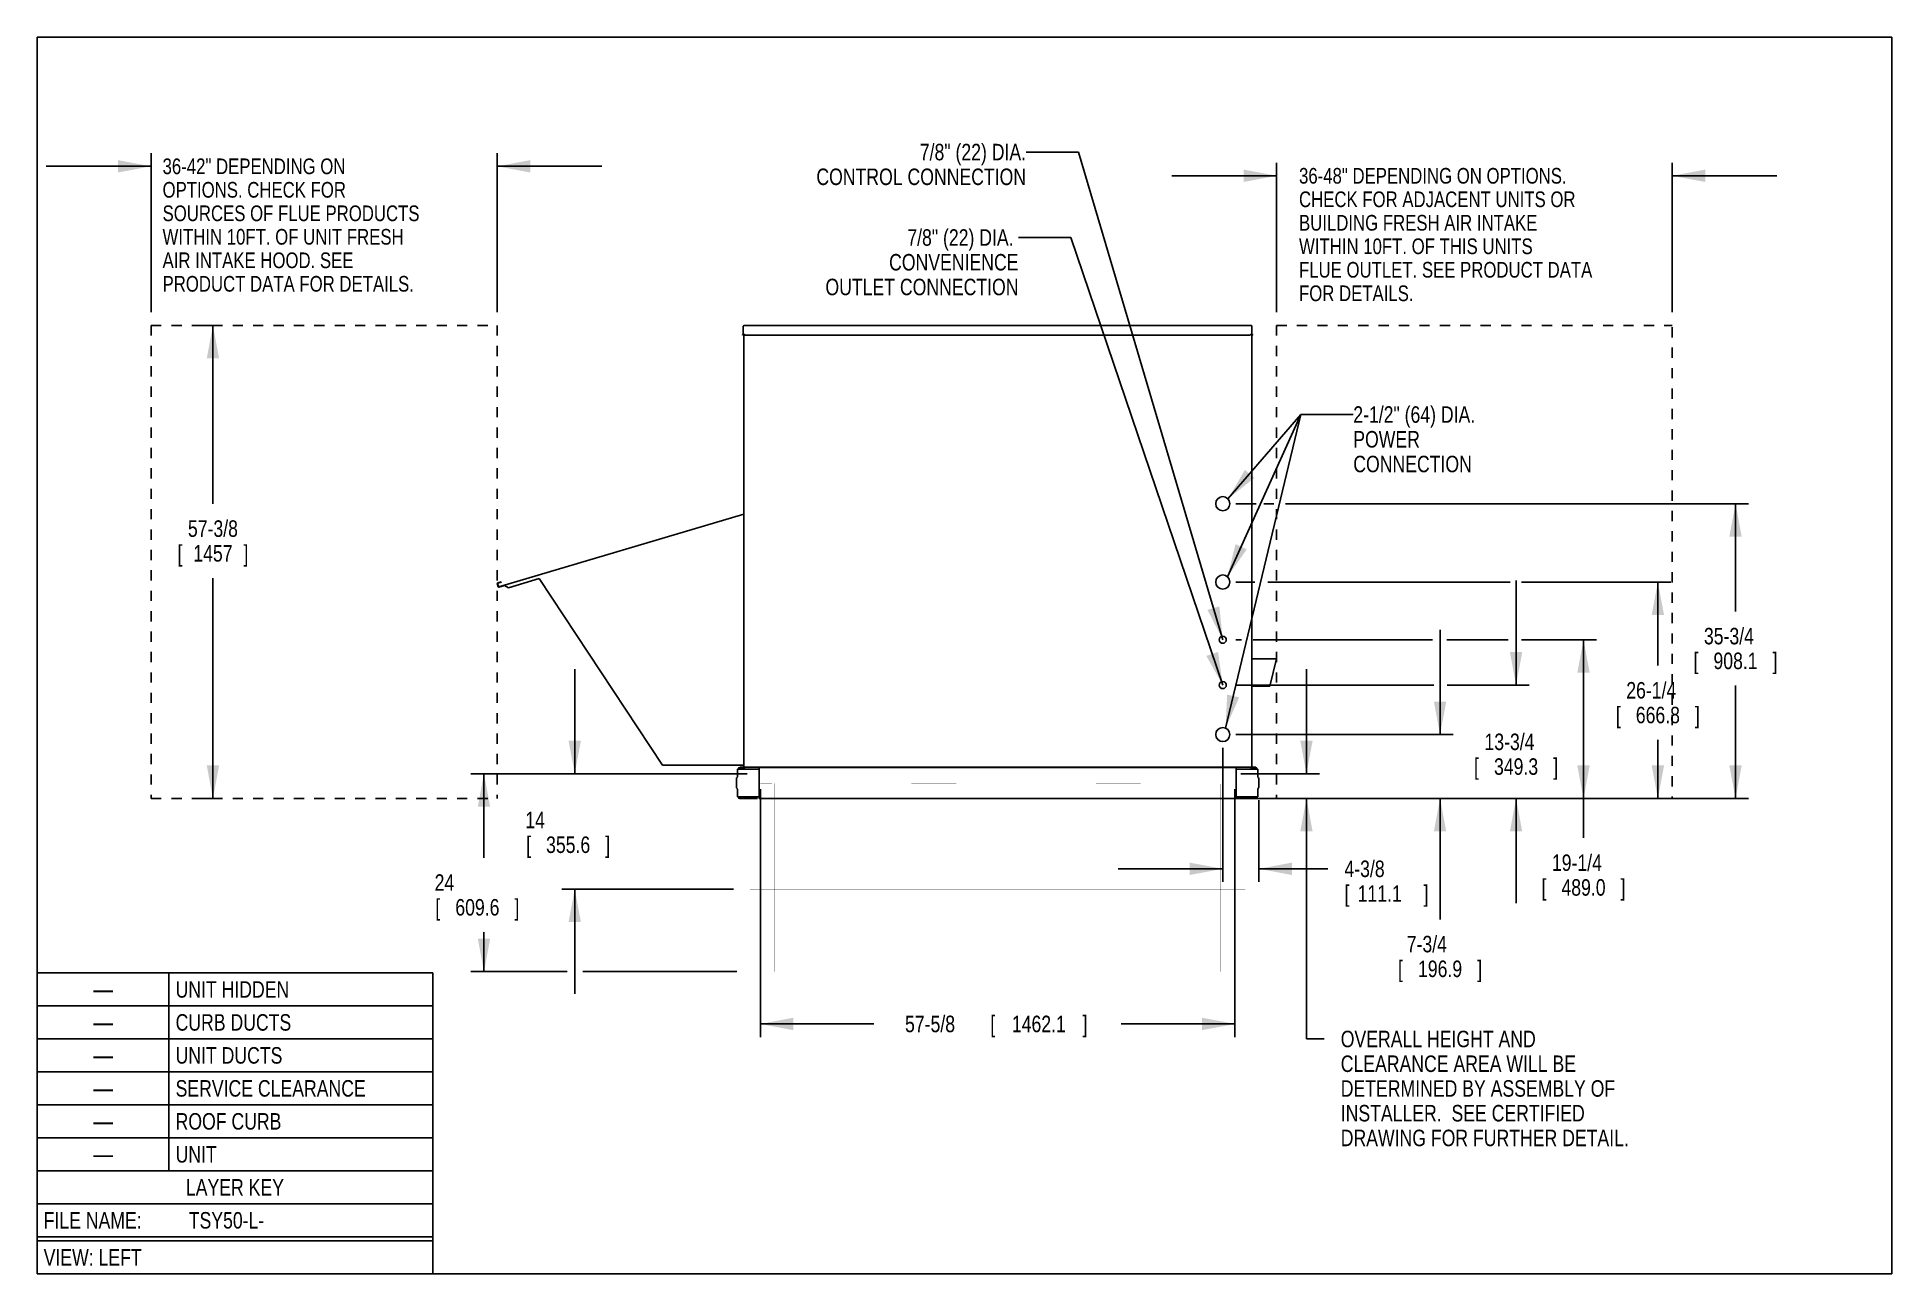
# Model space of a CAD drawing. Extents: x 0 to 225, y 0 to 150.
import ezdxf
from ezdxf.enums import TextEntityAlignment as Align

# ---------------------------------------------------------------- set-up
doc = ezdxf.new("R2010")
doc.units = 0
doc.header["$LTSCALE"] = 12.375
for name, pattern in [('DASHED', [0.2, 0.1, -0.1]), ('DOT', [0.2, 0.1, -0.1]), ('HIDDEN', [0.2, 0.1, -0.1])]:
    doc.linetypes.add(name, pattern=pattern)
doc.layers.get('0').update_dxf_attribs({"linetype": 'CONTINUOUS'})
for name, color, linetype in [('CURB-14', 6, 'CONTINUOUS'), ('CURB-14-DIM', 6, 'CONTINUOUS'), ('CURB-24', 6, 'CONTINUOUS'), ('CURB-24-DIM', 6, 'CONTINUOUS'), ('HOOD', 7, 'CONTINUOUS'), ('NOTES', 1, 'CONTINUOUS'), ('SERVCLEAR', 1, 'CONTINUOUS'), ('SERVCLRDIM', 1, 'CONTINUOUS'), ('UNIT-DIM', 7, 'CONTINUOUS'), ('UNIT-SOL', 7, 'CONTINUOUS')]:
    doc.layers.add(name, color=color, linetype=linetype)
doc.styles.get("Standard").update_dxf_attribs({"font": 'txt', "width": 0.8})
doc.styles.add('TEXTSTYLE_2', font='txt', dxfattribs={"width": 8})
doc.dimstyles.get("Standard").update_dxf_attribs({"dimtxt": 0.18, "dimasz": 0.18, "dimexe": 0.18, "dimexo": 0.0625, "dimgap": 0.09, "dimtad": 0, "dimtih": 1, "dimtoh": 1, "dimzin": 0, "dimcen": 0.09, "dimazin": 3, "dimtfac": 1, "dimtofl": 0, "dimtmove": 0, "dimatfit": 3})

# ---------------------------------------------------------------- blocks, each defined once
blk = doc.blocks.new('_FILLED')
at = {"color": 0, "linetype": 'ByBlock'}
blk.add_solid([(0, 0), (-1, 0.1875), (-1, -0.1875)], dxfattribs=at)
blk = doc.blocks.new('*D1')
at = {"layer": 'UNIT-DIM', "color": 7, "linetype": 'CONTINUOUS'}
for p, q in [((143.83, 63.82), (143.83, 47.54)), ((148.21, 57.45), (148.21, 47.54)), ((143.83, 49.13), (131.13, 49.13)), ((148.21, 49.13), (156.59, 49.13))]:
    blk.add_line(p, q, dxfattribs=at)
at = {"layer": 'UNIT-DIM', "color": 7, "linetype": 'CONTINUOUS', "xscale": 4, "yscale": 4, "zscale": 4}
blk.add_blockref('_FILLED', (143.83, 49.13), dxfattribs=at)
at = {"layer": 'UNIT-DIM', "color": 7, "linetype": 'CONTINUOUS', "xscale": 4, "yscale": 4, "zscale": 4, "rotation": 180}
blk.add_blockref('_FILLED', (148.21, 49.13), dxfattribs=at)
at = {"layer": 'UNIT-DIM', "color": 7, "linetype": 'CONTINUOUS', "width": 0.8}
for s, p in [('4-3/8', (158.59, 48.13)), ('[', (158.59, 45.13)), ('111.1', (160.19, 45.13)), (']', (168.19, 45.13))]:
    blk.add_text(s, height=2, dxfattribs=at).set_placement(p)
blk = doc.blocks.new('*D2')
at = {"layer": 'SERVCLRDIM', "color": 1, "linetype": 'CONTINUOUS'}
for p, q in [((13.82, 133.38), (13.82, 135.92)), ((55.82, 133.38), (55.82, 135.92)), ((13.82, 134.33), (1.12, 134.33)), ((13.82, 116.62), (13.82, 133.38)), ((55.82, 134.33), (68.52, 134.33)), ((55.82, 116.62), (55.82, 133.38))]:
    blk.add_line(p, q, dxfattribs=at)
at = {"layer": 'SERVCLRDIM', "color": 1, "linetype": 'CONTINUOUS', "xscale": 4, "yscale": 4, "zscale": 4}
blk.add_blockref('_FILLED', (13.82, 134.33), dxfattribs=at)
at = {"layer": 'SERVCLRDIM', "color": 1, "linetype": 'CONTINUOUS', "xscale": 4, "yscale": 4, "zscale": 4, "rotation": 180}
blk.add_blockref('_FILLED', (55.82, 134.33), dxfattribs=at)
at = {"layer": 'SERVCLRDIM', "color": 1, "linetype": 'CONTINUOUS', "width": 0.8}
for s, p in [('36-42" DEPENDING ON', (15.22, 133.38)), ('OPTIONS. CHECK FOR', (15.22, 130.53)), ('SOURCES OF FLUE PRODUCTS', (15.22, 127.68)), ('WITHIN 10FT. OF UNIT FRESH', (15.22, 124.83)), ('AIR INTAKE HOOD. SEE', (15.22, 121.98)), ('PRODUCT DATA FOR DETAILS.', (15.22, 119.13))]:
    blk.add_text(s, height=1.9, dxfattribs=at).set_placement(p)
blk = doc.blocks.new('*D3')
at = {"layer": 'SERVCLRDIM', "color": 1, "linetype": 'CONTINUOUS'}
for p, q in [((150.36, 133.18), (137.66, 133.18)), ((150.36, 132.23), (150.36, 134.77)), ((198.36, 132.23), (198.36, 134.77)), ((198.36, 133.18), (211.06, 133.18)), ((150.36, 116.62), (150.36, 132.23)), ((198.36, 116.62), (198.36, 132.23))]:
    blk.add_line(p, q, dxfattribs=at)
at = {"layer": 'SERVCLRDIM', "color": 1, "linetype": 'CONTINUOUS', "xscale": 4, "yscale": 4, "zscale": 4}
blk.add_blockref('_FILLED', (150.36, 133.18), dxfattribs=at)
at = {"layer": 'SERVCLRDIM', "color": 1, "linetype": 'CONTINUOUS', "xscale": 4, "yscale": 4, "zscale": 4, "rotation": 180}
blk.add_blockref('_FILLED', (198.36, 133.18), dxfattribs=at)
at = {"layer": 'SERVCLRDIM', "color": 1, "linetype": 'CONTINUOUS', "width": 0.8}
for s, p in [('36-48" DEPENDING ON OPTIONS.', (153.08, 132.23)), ('CHECK FOR ADJACENT UNITS OR', (153.08, 129.38)), ('BUILDING FRESH AIR INTAKE', (153.08, 126.53)), ('WITHIN 10FT. OF THIS UNITS', (153.08, 123.68)), ('FLUE OUTLET. SEE PRODUCT DATA', (153.08, 120.83)), ('FOR DETAILS.', (153.08, 117.98))]:
    blk.add_text(s, height=1.9, dxfattribs=at).set_placement(p)
blk = doc.blocks.new('*D4')
at = {"layer": 'CURB-14-DIM', "color": 6, "linetype": 'CONTINUOUS'}
for p, q in [((145.3, 58.8), (145.3, 28.73)), ((87.74, 31.9), (87.74, 29.1)), ((87.74, 30.32), (101.52, 30.32)), ((145.3, 30.32), (131.52, 30.32))]:
    blk.add_line(p, q, dxfattribs=at)
at = {"layer": 'CURB-14-DIM', "color": 6, "linetype": 'CONTINUOUS', "xscale": 4, "yscale": 4, "zscale": 4, "rotation": 180}
blk.add_blockref('_FILLED', (87.74, 30.32), dxfattribs=at)
at = {"layer": 'CURB-14-DIM', "color": 6, "linetype": 'CONTINUOUS', "xscale": 4, "yscale": 4, "zscale": 4}
blk.add_blockref('_FILLED', (145.3, 30.32), dxfattribs=at)
at = {"layer": 'CURB-14-DIM', "color": 6, "linetype": 'CONTINUOUS', "width": 0.8}
for s, p in [('57-5/8', (108.32, 29.32)), ('[', (115.92, 29.32)), ('1462.1', (121.52, 29.32)), (']', (127.12, 29.32))]:
    blk.add_text(s, height=2, dxfattribs=at).set_placement(p, align=Align.CENTER)
blk = doc.blocks.new('*D5')
at = {"layer": 'CURB-24-DIM', "color": 6, "linetype": 'CONTINUOUS'}
for p, q in [((86.15, 60.66), (52.62, 60.66)), ((54.21, 60.66), (54.21, 50.46)), ((54.21, 36.66), (54.21, 41.46)), ((64.29, 36.66), (52.62, 36.66)), ((84.9, 36.66), (66.22, 36.66))]:
    blk.add_line(p, q, dxfattribs=at)
at = {"layer": 'CURB-24-DIM', "color": 6, "linetype": 'CONTINUOUS', "xscale": 4, "yscale": 4, "zscale": 4}
for p, rotation in [((54.21, 60.66), 90), ((54.21, 36.66), 270)]:
    blk.add_blockref('_FILLED', p, dxfattribs=dict(at, rotation=rotation))
at = {"layer": 'CURB-24-DIM', "color": 6, "linetype": 'CONTINUOUS', "width": 0.8}
for s, p in [('24', (49.41, 46.46)), ('[', (48.61, 43.46)), ('609.6', (53.41, 43.46)), (']', (58.21, 43.46))]:
    blk.add_text(s, height=2, dxfattribs=at).set_placement(p, align=Align.CENTER)
blk = doc.blocks.new('*D6')
at = {"layer": 'CURB-24-DIM', "color": 6, "linetype": 'CONTINUOUS'}
for p, q in [((87.74, 58.8), (87.74, 28.72)), ((145.3, 58.8), (145.3, 28.72)), ((87.74, 30.31), (101.52, 30.31)), ((145.3, 30.31), (131.52, 30.31))]:
    blk.add_line(p, q, dxfattribs=at)
at = {"layer": 'CURB-24-DIM', "color": 6, "linetype": 'CONTINUOUS', "xscale": 4, "yscale": 4, "zscale": 4, "rotation": 180}
blk.add_blockref('_FILLED', (87.74, 30.31), dxfattribs=at)
at = {"layer": 'CURB-24-DIM', "color": 6, "linetype": 'CONTINUOUS', "xscale": 4, "yscale": 4, "zscale": 4}
blk.add_blockref('_FILLED', (145.3, 30.31), dxfattribs=at)
at = {"layer": 'CURB-24-DIM', "color": 6, "linetype": 'CONTINUOUS', "width": 0.8}
for s, p in [('57-5/8', (108.32, 29.31)), ('[', (115.92, 29.31)), ('1462.1', (121.52, 29.31)), (']', (127.12, 29.31))]:
    blk.add_text(s, height=2, dxfattribs=at).set_placement(p, align=Align.CENTER)
blk = doc.blocks.new('*D7')
at = {"layer": 'CURB-14-DIM', "color": 6, "linetype": 'CONTINUOUS'}
for p, q in [((65.22, 60.66), (65.22, 73.36)), ((86.15, 60.66), (63.64, 60.66)), ((84.49, 46.66), (63.64, 46.66)), ((65.22, 46.66), (65.22, 33.96))]:
    blk.add_line(p, q, dxfattribs=at)
at = {"layer": 'CURB-14-DIM', "color": 6, "linetype": 'CONTINUOUS', "xscale": 4, "yscale": 4, "zscale": 4}
for p, rotation in [((65.22, 60.66), 270), ((65.22, 46.66), 90)]:
    blk.add_blockref('_FILLED', p, dxfattribs=dict(at, rotation=rotation))
at = {"layer": 'CURB-14-DIM', "color": 6, "linetype": 'CONTINUOUS', "width": 0.8}
for s, p in [('14', (60.42, 54.05)), ('[', (59.62, 51.05)), ('355.6', (64.42, 51.05)), (']', (69.22, 51.05))]:
    blk.add_text(s, height=2, dxfattribs=at).set_placement(p, align=Align.CENTER)
blk = doc.blocks.new('*D8')
at = {"layer": 'UNIT-DIM', "color": 1, "linetype": 'CONTINUOUS'}
for p, q in [((153.98, 60.66), (153.98, 73.36)), ((146.01, 60.66), (155.57, 60.66)), ((147.05, 57.66), (155.57, 57.66)), ((153.98, 57.66), (153.98, 28.49)), ((153.98, 28.49), (156.14, 28.49))]:
    blk.add_line(p, q, dxfattribs=at)
at = {"layer": 'UNIT-DIM', "color": 1, "linetype": 'CONTINUOUS', "xscale": 4, "yscale": 4, "zscale": 4}
for p, rotation in [((153.98, 60.66), 270), ((153.98, 57.66), 90)]:
    blk.add_blockref('_FILLED', p, dxfattribs=dict(at, rotation=rotation))
at = {"layer": 'UNIT-DIM', "color": 1, "linetype": 'CONTINUOUS', "width": 0.8}
for s, p in [('OVERALL HEIGHT AND ', (158.14, 27.49)), ('CLEARANCE AREA WILL BE ', (158.14, 24.49)), ('DETERMINED BY ASSEMBLY OF ', (158.14, 21.49)), ('INSTALLER.  SEE CERTIFIED ', (158.14, 18.49)), ('DRAWING FOR FURTHER DETAIL.', (158.14, 15.49))]:
    blk.add_text(s, height=2, dxfattribs=at).set_placement(p)
blk = doc.blocks.new('*D9')
at = {"layer": 'UNIT-DIM', "color": 7, "linetype": 'CONTINUOUS'}
for p, q in [((170.19, 65.41), (170.19, 78.11)), ((145.42, 65.41), (171.78, 65.41)), ((147.05, 57.66), (171.78, 57.66)), ((170.19, 57.66), (170.19, 43))]:
    blk.add_line(p, q, dxfattribs=at)
at = {"layer": 'UNIT-DIM', "color": 7, "linetype": 'CONTINUOUS', "xscale": 4, "yscale": 4, "zscale": 4}
for p, rotation in [((170.19, 65.41), 270), ((170.19, 57.66), 90)]:
    blk.add_blockref('_FILLED', p, dxfattribs=dict(at, rotation=rotation))
at = {"layer": 'UNIT-DIM', "color": 7, "linetype": 'CONTINUOUS', "width": 0.8}
for s, p in [('7-3/4', (168.59, 39)), ('[', (165.39, 36)), ('196.9', (170.19, 36)), (']', (174.99, 36))]:
    blk.add_text(s, height=2, dxfattribs=at).set_placement(p, align=Align.CENTER)
blk = doc.blocks.new('*D10')
at = {"layer": 'UNIT-DIM', "color": 7, "linetype": 'CONTINUOUS'}
for p, q in [((22.36, 115.03), (19.75, 115.03)), ((21.33, 115.03), (21.33, 93.39)), ((21.33, 57.66), (21.33, 84.39)), ((21.9, 57.66), (19.75, 57.66))]:
    blk.add_line(p, q, dxfattribs=at)
at = {"layer": 'UNIT-DIM', "color": 7, "linetype": 'CONTINUOUS', "xscale": 4, "yscale": 4, "zscale": 4}
for p, rotation in [((21.33, 115.03), 90), ((21.33, 57.66), 270)]:
    blk.add_blockref('_FILLED', p, dxfattribs=dict(at, rotation=rotation))
at = {"layer": 'UNIT-DIM', "color": 7, "linetype": 'CONTINUOUS', "width": 0.8}
for s, p in [('57-3/8', (21.33, 89.39)), ('[', (17.33, 86.39)), ('1457', (21.33, 86.39)), (']', (25.33, 86.39))]:
    blk.add_text(s, height=2, dxfattribs=at).set_placement(p, align=Align.CENTER)
blk = doc.blocks.new('*D11')
at = {"layer": 'UNIT-DIM', "color": 7, "linetype": 'CONTINUOUS'}
for p, q in [((179.41, 71.41), (179.41, 84.11)), ((145.42, 71.41), (169.44, 71.41)), ((171.07, 71.41), (180.99, 71.41)), ((147.05, 57.66), (180.99, 57.66)), ((179.41, 57.66), (179.41, 44.96))]:
    blk.add_line(p, q, dxfattribs=at)
at = {"layer": 'UNIT-DIM', "color": 7, "linetype": 'CONTINUOUS', "xscale": 4, "yscale": 4, "zscale": 4}
for p, rotation in [((179.41, 71.41), 270), ((179.41, 57.66), 90)]:
    blk.add_blockref('_FILLED', p, dxfattribs=dict(at, rotation=rotation))
at = {"layer": 'UNIT-DIM', "color": 7, "linetype": 'CONTINUOUS', "width": 0.8}
for s, p in [('13-3/4', (178.61, 63.53)), ('[', (174.61, 60.53)), ('349.3', (179.41, 60.53)), (']', (184.21, 60.53))]:
    blk.add_text(s, height=2, dxfattribs=at).set_placement(p, align=Align.CENTER)
blk = doc.blocks.new('*D12')
at = {"layer": 'UNIT-DIM', "color": 7, "linetype": 'CONTINUOUS'}
for p, q in [((145.42, 76.91), (146.1, 76.91)), ((147.53, 76.91), (169.29, 76.91)), ((171.02, 76.91), (178.46, 76.91)), ((180.08, 76.91), (189.17, 76.91)), ((187.59, 76.91), (187.59, 67.28)), ((187.59, 57.66), (187.59, 67.28)), ((187.59, 67.28), (187.59, 52.87)), ((147.05, 57.66), (189.17, 57.66))]:
    blk.add_line(p, q, dxfattribs=at)
at = {"layer": 'UNIT-DIM', "color": 7, "linetype": 'CONTINUOUS', "xscale": 4, "yscale": 4, "zscale": 4}
for p, rotation in [((187.59, 76.91), 90), ((187.59, 57.66), 270)]:
    blk.add_blockref('_FILLED', p, dxfattribs=dict(at, rotation=rotation))
at = {"layer": 'UNIT-DIM', "color": 7, "linetype": 'CONTINUOUS', "width": 0.8}
for s, p in [('19-1/4', (186.79, 48.87)), ('[', (182.79, 45.87)), ('489.0', (187.59, 45.87)), (']', (192.39, 45.87))]:
    blk.add_text(s, height=2, dxfattribs=at).set_placement(p, align=Align.CENTER)
blk = doc.blocks.new('*D13')
at = {"layer": 'UNIT-DIM', "color": 7, "linetype": 'CONTINUOUS'}
for p, q in [((145.42, 83.91), (147.73, 83.91)), ((149.3, 83.91), (178.68, 83.91)), ((180.08, 83.91), (198.2, 83.91)), ((196.61, 83.91), (196.61, 73.78)), ((196.61, 57.66), (196.61, 64.78)), ((147.05, 57.66), (198.2, 57.66))]:
    blk.add_line(p, q, dxfattribs=at)
at = {"layer": 'UNIT-DIM', "color": 7, "linetype": 'CONTINUOUS', "xscale": 4, "yscale": 4, "zscale": 4}
for p, rotation in [((196.61, 83.91), 90), ((196.61, 57.66), 270)]:
    blk.add_blockref('_FILLED', p, dxfattribs=dict(at, rotation=rotation))
at = {"layer": 'UNIT-DIM', "color": 7, "linetype": 'CONTINUOUS', "width": 0.8}
for s, p in [('26-1/4', (195.81, 69.78)), ('[', (191.81, 66.78)), ('666.8', (196.61, 66.78)), (']', (201.41, 66.78))]:
    blk.add_text(s, height=2, dxfattribs=at).set_placement(p, align=Align.CENTER)
blk = doc.blocks.new('*D14')
at = {"layer": 'UNIT-DIM', "color": 7, "linetype": 'CONTINUOUS'}
for p, q in [((145.42, 93.41), (147.87, 93.41)), ((148.83, 93.41), (150.04, 93.41)), ((151.43, 93.41), (207.62, 93.41)), ((206.03, 93.41), (206.03, 80.35)), ((206.03, 57.66), (206.03, 71.35)), ((147.05, 57.66), (207.62, 57.66))]:
    blk.add_line(p, q, dxfattribs=at)
at = {"layer": 'UNIT-DIM', "color": 7, "linetype": 'CONTINUOUS', "xscale": 4, "yscale": 4, "zscale": 4}
for p, rotation in [((206.03, 93.41), 90), ((206.03, 57.66), 270)]:
    blk.add_blockref('_FILLED', p, dxfattribs=dict(at, rotation=rotation))
at = {"layer": 'UNIT-DIM', "color": 7, "linetype": 'CONTINUOUS', "width": 0.8}
for s, p in [('35-3/4', (205.23, 76.35)), ('[', (201.23, 73.35)), ('908.1', (206.03, 73.35)), (']', (210.83, 73.35))]:
    blk.add_text(s, height=2, dxfattribs=at).set_placement(p, align=Align.CENTER)

msp = doc.modelspace()

# ---------------------------------------------------------------- linework, layer by layer
at = {"color": 7, "linetype": 'CONTINUOUS'}
for p, q in [((0, 0), (0, 150)), ((0, 150), (225, 150)), ((225, 0), (225, 150)), ((0, 0), (225, 0))]:
    msp.add_line(p, q, dxfattribs=at)
at = {"layer": 'CURB-14', "color": 6, "linetype": 'DOT', "const_width": 0.00984}
for points in [[(87.738, 59.514), (87.738, 60.66)], [(87.738, 60.66), (145.3, 60.66)], [(145.3, 59.41), (87.738, 59.514)], [(89.488, 57.66), (89.488, 59.513)], [(143.55, 57.66), (143.55, 59.412)], [(145.3, 60.66), (145.3, 59.41)]]:
    msp.add_lwpolyline(points, dxfattribs=at)
at = {"layer": 'CURB-14', "color": 6, "linetype": 'CONTINUOUS'}
for points, const_width in [([(89.488, 57.66), (89.488, 46.66)], 0.0118), ([(143.55, 57.66), (143.55, 46.66)], 0.0118), ([(86.488, 46.66), (146.55, 46.66)], 0.00984)]:
    msp.add_lwpolyline(points, dxfattribs=dict(at, const_width=const_width))
at = {"layer": 'CURB-24', "color": 6, "linetype": 'DOT', "const_width": 0.00984}
for points in [[(87.738, 59.514), (87.738, 60.66)], [(87.738, 60.66), (145.3, 60.66)], [(145.3, 59.41), (87.738, 59.514)], [(89.488, 57.66), (89.488, 59.513)], [(143.55, 57.66), (143.55, 59.412)], [(145.3, 60.66), (145.3, 59.41)]]:
    msp.add_lwpolyline(points, dxfattribs=at)
at = {"layer": 'CURB-24', "color": 6, "linetype": 'CONTINUOUS'}
for points, const_width in [([(89.488, 57.66), (89.488, 36.662)], 0.0118), ([(143.55, 57.66), (143.55, 36.662)], 0.0118), ([(86.488, 36.662), (146.55, 36.662)], 0.00984)]:
    msp.add_lwpolyline(points, dxfattribs=dict(at, const_width=const_width))
at = {"layer": 'HOOD', "color": 7, "linetype": 'CONTINUOUS'}
for p, q in [((56.019, 83.332), (85.728, 92.143)), ((55.825, 83.719), (55.935, 83.347)), ((55.861, 83.73), (55.971, 83.358)), ((56.282, 83.934), (55.876, 83.814)), ((55.887, 83.777), (56.293, 83.898)), ((56.029, 83.296), (56.689, 83.491)), ((56.282, 83.934), (56.293, 83.898)), ((57.185, 83.222), (56.689, 83.491)), ((60.887, 84.32), (57.185, 83.222)), ((75.851, 61.718), (60.887, 84.32)), ((85.728, 61.718), (75.851, 61.718))]:
    msp.add_line(p, q, dxfattribs=at)
for centre, radius, start, end in [((55.897, 83.741), 0.076, 106.51859, 196.51859), ((55.897, 83.741), 0.038, 106.51859, 196.51859), ((56.008, 83.369), 0.076, 196.51859, 286.51859), ((56.008, 83.369), 0.038, 196.51859, 286.51859)]:
    msp.add_arc(centre, radius, start, end, dxfattribs=at)
at = {"layer": 'NOTES', "color": 1, "linetype": 'CONTINUOUS'}
for p, q in [((126.318, 136.058), (119.968, 136.058)), ((143.831, 76.91), (126.318, 136.058)), ((125.397, 125.696), (119.047, 125.696)), ((143.831, 71.41), (125.397, 125.696)), ((144.162, 66.2), (153.31, 104.225)), ((144.408, 84.543), (153.31, 104.225)), ((144.46, 93.991), (153.31, 104.225)), ((153.31, 104.225), (159.66, 104.225)), ((153.31, 104.225), (159.66, 104.225)), ((153.31, 104.225), (159.66, 104.225)), ((0, 0), (0, 36.5)), ((0, 36.5), (48, 36.5)), ((16, 12.5), (16, 36.5)), ((48, 0), (48, 36.5)), ((0, 32.5), (48, 32.5)), ((0, 28.5), (48, 28.5)), ((0, 24.5), (48, 24.5)), ((0, 20.5), (48, 20.5)), ((0, 16.5), (48, 16.5)), ((0, 12.5), (48, 12.5)), ((0, 8.5), (48, 8.5)), ((0, 4.5), (48, 4.5)), ((0, 4), (48, 4)), ((0, 0), (48, 0))]:
    msp.add_line(p, q, dxfattribs=at)
for points in [[(146.509, 97.508), (144.46, 93.991), (147.644, 96.526)], [(145.373, 88.497), (144.408, 84.543), (146.74, 87.879)], [(141.976, 80.532), (143.831, 76.91), (143.415, 80.958)], [(141.835, 74.956), (143.831, 71.41), (143.255, 75.439)], [(144.369, 70.264), (144.162, 66.2), (145.827, 69.913)]]:
    msp.add_solid(points, dxfattribs=at)
at = {"layer": 'SERVCLEAR', "color": 1, "linetype": 'DASHED'}
for p, q in [((13.825, 115.031), (13.825, 57.66)), ((13.825, 115.031), (55.825, 115.031)), ((55.825, 115.031), (55.825, 57.66)), ((150.357, 115.031), (150.357, 57.66)), ((150.357, 115.031), (198.357, 115.031)), ((198.357, 114.811), (198.357, 57.66)), ((13.825, 57.66), (55.825, 57.66)), ((150.357, 57.66), (198.357, 57.66))]:
    msp.add_line(p, q, dxfattribs=at)
at = {"layer": 'UNIT-SOL', "color": 7, "linetype": 'CONTINUOUS'}
for p, q in [((85.663, 114.026), (85.663, 114.877)), ((147.221, 115.031), (85.817, 115.031)), ((147.375, 114.877), (147.375, 114.026)), ((85.56, 113.874), (85.629, 113.943)), ((85.56, 113.874), (85.586, 113.849)), ((85.586, 113.849), (85.654, 113.917)), ((85.699, 114.026), (85.876, 113.849)), ((85.728, 113.997), (85.728, 61.443)), ((147.124, 113.849), (85.876, 113.849)), ((147.124, 113.849), (147.341, 114.002)), ((147.369, 113.935), (147.369, 61.513)), ((147.384, 113.917), (147.452, 113.849)), ((147.409, 113.943), (147.478, 113.874)), ((147.478, 113.874), (147.452, 113.849)), ((147.369, 74.594), (150.357, 74.594)), ((150.357, 74.594), (149.523, 71.275)), ((149.523, 71.275), (147.369, 71.275)), ((84.951, 60.299), (84.951, 61.213)), ((87.585, 61.213), (84.951, 61.213)), ((85.846, 61.413), (85.248, 61.413)), ((85.706, 61.352), (85.248, 61.352)), ((85.291, 61.443), (85.291, 61.413)), ((85.728, 61.443), (85.291, 61.443)), ((85.728, 61.443), (147.084, 61.443)), ((87.58, 61.413), (87.58, 57.66)), ((87.58, 61.413), (145.458, 61.413)), ((145.458, 61.413), (145.458, 57.66)), ((145.458, 61.213), (148.088, 61.213)), ((147.251, 61.443), (147.084, 61.443)), ((147.332, 61.413), (147.851, 61.413)), ((147.332, 61.352), (147.79, 61.352)), ((147.851, 61.451), (147.431, 61.451)), ((147.431, 61.413), (147.431, 61.451)), ((147.851, 61.451), (147.851, 61.413)), ((148.088, 61.213), (148.088, 60.299)), ((84.832, 59.034), (84.832, 60.043)), ((84.857, 60.143), (84.875, 60.167)), ((84.909, 58.868), (84.857, 58.934)), ((84.875, 60.167), (84.909, 60.209)), ((84.951, 57.865), (84.951, 58.778)), ((148.088, 58.778), (148.088, 57.865)), ((148.129, 60.209), (148.163, 60.167)), ((148.181, 58.934), (148.129, 58.868)), ((148.163, 60.167), (148.181, 60.143)), ((148.206, 60.043), (148.206, 59.034)), ((87.585, 57.865), (84.951, 57.865)), ((85.061, 57.848), (85.061, 57.865)), ((85.248, 57.66), (87.397, 57.66)), ((147.79, 57.66), (87.58, 57.66)), ((145.458, 57.865), (148.088, 57.865))]:
    msp.add_line(p, q, dxfattribs=at)
for centre, radius in [((143.831, 93.41), 0.857), ((143.831, 83.91), 0.857), ((143.831, 76.91), 0.428), ((143.831, 71.41), 0.428), ((143.831, 65.41), 0.857)]:
    msp.add_circle(centre, radius, dxfattribs=at)
for centre, radius, start, end in [((85.817, 114.877), 0.154, 89.96966, 185.71948), ((147.221, 114.877), 0.154, 354.28577, 89.96966), ((85.545, 114.026), 0.118, 310.19653, 0.0051), ((85.545, 114.026), 0.154, 311.23683, 0.00391), ((147.493, 114.026), 0.154, 188.96907, 228.80145), ((147.493, 114.026), 0.118, 179.9949, 229.85309), ((85.248, 61.226), 0.188, 90, 180), ((85.248, 61.226), 0.126, 90, 180), ((85.706, 61.539), 0.188, 270, 328.6926), ((147.332, 61.539), 0.188, 211.3074, 270), ((147.332, 61.539), 0.126, 230.06903, 270), ((147.431, 61.513), 0.062, 180, 270), ((147.79, 61.226), 0.188, 0, 90), ((147.79, 61.226), 0.126, 0, 90), ((85.051, 60.043), 0.218, 152.50555, 180), ((85.051, 59.034), 0.218, 180, 207.49445), ((84.832, 60.299), 0.118, 310.44456, 0), ((84.832, 58.778), 0.118, 0, 49.55544), ((148.206, 60.299), 0.118, 180, 229.55544), ((148.206, 58.778), 0.118, 130.44456, 180), ((147.988, 60.043), 0.218, 0, 27.49445), ((147.988, 59.034), 0.218, 332.50555, 0), ((85.248, 57.848), 0.188, 180, 270), ((147.79, 57.848), 0.188, 270, 0)]:
    msp.add_arc(centre, radius, start, end, dxfattribs=at)

# ---------------------------------------------------------------- texts
at = {"layer": 'NOTES', "color": 1, "linetype": 'CONTINUOUS', "width": 0.8}
for s, p in [('7/8" (22) DIA.', (119.968, 135.058)), ('CONTROL CONNECTION', (119.968, 132.058)), ('7/8" (22) DIA. ', (119.047, 124.696)), ('CONVENIENCE', (119.047, 121.696)), ('OUTLET CONNECTION', (119.047, 118.696))]:
    msp.add_text(s, height=2, dxfattribs=at).set_placement(p, align=Align.RIGHT)
for s, p in [('2-1/2" (64) DIA.', (159.66, 103.225)), ('POWER', (159.66, 100.225)), ('CONNECTION', (159.66, 97.225)), ('UNIT HIDDEN', (16.8, 33.5)), ('CURB DUCTS', (16.8, 29.5)), ('UNIT DUCTS', (16.8, 25.5)), ('SERVICE CLEARANCE', (16.8, 21.5)), ('ROOF CURB', (16.8, 17.5)), ('UNIT', (16.8, 13.5)), ('FILE NAME: ', (0.8, 5.5)), ('TSY50-L-', (18.4, 5.5)), ('VIEW: LEFT', (0.8, 1))]:
    msp.add_text(s, height=2, dxfattribs=at).set_placement(p)
at = {"layer": 'NOTES', "color": 8, "linetype": 'HIDDEN', "style": 'TEXTSTYLE_2', "width": 3.666667}
msp.add_text('-', height=2, dxfattribs=at).set_placement((8, 33.5), align=Align.CENTER)
at = {"layer": 'NOTES', "color": 5, "linetype": 'CONTINUOUS', "style": 'TEXTSTYLE_2', "width": 3.666667}
msp.add_text('-', height=2, dxfattribs=at).set_placement((8, 29.5), align=Align.CENTER)
at = {"layer": 'NOTES', "color": 2, "linetype": 'CONTINUOUS', "style": 'TEXTSTYLE_2', "width": 3.666667}
msp.add_text('-', height=2, dxfattribs=at).set_placement((8, 25.5), align=Align.CENTER)
at = {"layer": 'NOTES', "color": 1, "linetype": 'CONTINUOUS', "style": 'TEXTSTYLE_2', "width": 3.666667}
msp.add_text('-', height=2, dxfattribs=at).set_placement((8, 21.5), align=Align.CENTER)
at = {"layer": 'NOTES', "color": 6, "linetype": 'CONTINUOUS', "style": 'TEXTSTYLE_2', "width": 3.666667}
msp.add_text('-', height=2, dxfattribs=at).set_placement((8, 17.5), align=Align.CENTER)
at = {"layer": 'NOTES', "color": 7, "linetype": 'CONTINUOUS', "style": 'TEXTSTYLE_2', "width": 3.666667}
msp.add_text('-', height=2, dxfattribs=at).set_placement((8, 13.5), align=Align.CENTER)
at = {"layer": 'NOTES', "color": 1, "linetype": 'CONTINUOUS', "width": 0.8}
msp.add_text('LAYER KEY', height=2, dxfattribs=at).set_placement((24, 9.5), align=Align.CENTER)

# ---------------------------------------------------------------- dimensions: what is measured, and where the dimension line sits
at = {"layer": 'CURB-14-DIM', "color": 6, "linetype": 'CONTINUOUS'}
dim = msp.add_linear_dim(base=(65.224, 46.66), p1=(87.738, 60.66), p2=(86.081, 46.66), angle=270, dimstyle='Standard', dxfattribs=at)
dim.commit()
dim.dimension.update_dxf_attribs({"geometry": '*D7', "text_midpoint": (64.424, 53.55), "dimtype": 128})
dim = msp.add_linear_dim(base=(145.3, 30.315), p1=(87.738, 33.49), p2=(145.3, 60.392), dimstyle='Standard', dxfattribs=at)
dim.commit()
dim.dimension.update_dxf_attribs({"geometry": '*D4', "text_midpoint": (115.719, 30.315), "dimtype": 128})
at = {"layer": 'CURB-24-DIM', "color": 6, "linetype": 'CONTINUOUS'}
dim = msp.add_linear_dim(base=(54.206, 60.66), p1=(86.488, 36.662), p2=(87.738, 60.66), angle=90, dimstyle='Standard', dxfattribs=at)
dim.commit()
dim.dimension.update_dxf_attribs({"geometry": '*D5', "text_midpoint": (53.406, 45.964), "dimtype": 128})
dim = msp.add_linear_dim(base=(145.3, 30.309), p1=(87.738, 60.392), p2=(145.3, 60.392), dimstyle='Standard', dxfattribs=at)
dim.commit()
dim.dimension.update_dxf_attribs({"geometry": '*D6', "text_midpoint": (115.719, 30.309), "dimtype": 128})
at = {"layer": 'SERVCLRDIM', "color": 1, "linetype": 'CONTINUOUS'}
for base, p1, p2, picture, middle in [((55.825, 134.332), (13.825, 115.031), (55.825, 115.031), '*D2', (34.984, 127.207)), ((198.357, 133.18), (150.357, 115.031), (198.357, 115.031), '*D3', (175.117, 126.055))]:
    dim = msp.add_linear_dim(base=base, p1=p1, p2=p2, dimstyle='Standard', dxfattribs=at)
    dim.commit()
    dim.dimension.update_dxf_attribs({"geometry": picture, "text_midpoint": middle, "dimtype": 128})
at = {"layer": 'UNIT-DIM', "color": 7, "linetype": 'CONTINUOUS'}
for base, p1, p2, angle, picture, middle in [((21.335, 57.66), (18.16, 115.031), (18.16, 57.66), 270, '*D10', (21.335, 88.889)), ((206.031, 93.41), (145.458, 57.66), (143.831, 93.41), 90, '*D14', (206.031, 75.848)), ((179.406, 71.41), (145.458, 57.66), (143.831, 71.41), 90, '*D11', (179.406, 63.035)), ((196.614, 83.91), (145.458, 57.66), (143.831, 83.91), 90, '*D13', (196.614, 69.285)), ((170.194, 65.41), (145.458, 57.66), (143.831, 65.41), 90, '*D9', (170.194, 38.497)), ((187.587, 76.91), (145.458, 57.66), (143.831, 76.91), 90, '*D12', (187.587, 48.366)), ((143.831031947, 49.125050831), (148.206031947, 59.034445193), (143.831031947, 65.409858508), 180, '*D1', (164.189100572, 47.625050831))]:
    dim = msp.add_linear_dim(base=base, p1=p1, p2=p2, angle=angle, dimstyle='Standard', dxfattribs=at)
    dim.commit()
    dim.dimension.update_dxf_attribs({"geometry": picture, "text_midpoint": middle, "dimtype": 128})
at = {"layer": 'UNIT-DIM', "color": 1, "linetype": 'CONTINUOUS'}
dim = msp.add_linear_dim(base=(153.979, 57.66), p1=(144.425, 60.66), p2=(145.458, 57.66), angle=270, dimstyle='Standard', dxfattribs=at)
dim.commit()
dim.dimension.update_dxf_attribs({"geometry": '*D8', "text_midpoint": (179.744, 22.491), "dimtype": 128})

doc.saveas('drawing.dxf')
